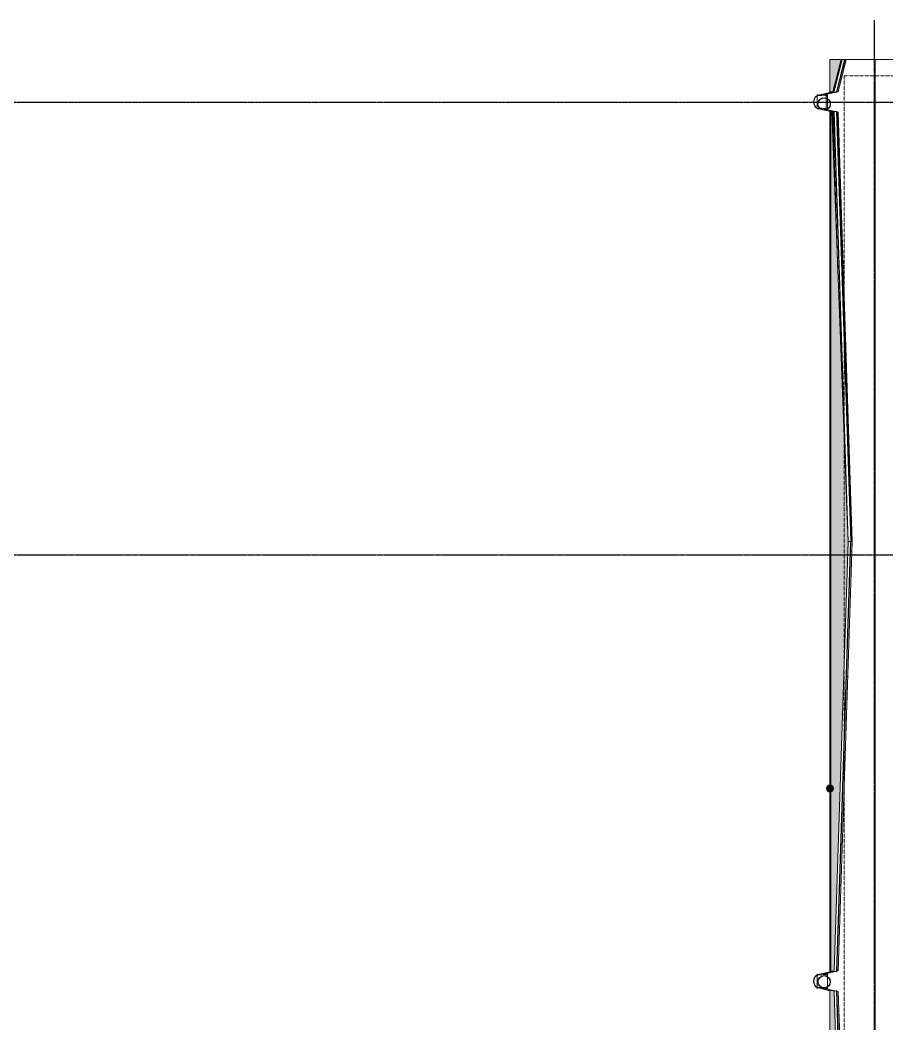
# Model space of a CAD drawing. Header units: millimetres. Extents: x -99936 to 523262, y -63190 to 327013.
# Drawn here: x 424697 to 437147, y 29809 to 44219 of the extents above; entities that cross this region are included whole.
import ezdxf

# ---------------------------------------------------------------- set-up
doc = ezdxf.new("R2010")
doc.units = ezdxf.units.MM
doc.linetypes.add('ADSK_Линия сетки', pattern=[25, 20, -2.5, 0, -2.5])
doc.linetypes.add('ADSK_Штриховая_ш3 п1_5', pattern=[4.5, 3, -1.5])
doc.layers.add('0_АР', color=8, linetype='Continuous', lineweight=20)
doc.layers.add('Антураж', color=7, linetype='Continuous', lineweight=18)
doc.layers.add('Обобщенные модели', color=5, linetype='Continuous', lineweight=18, true_color=0x0000ff)

# ---------------------------------------------------------------- blocks, each defined once
blk = doc.blocks.new('Водосток - Тип 1 _карниз больше 490мм_-5200760-План кровли АР копия 1')
at = {"layer": 'Обобщенные модели'}
for p, q in [((19, 485), (34, 485)), ((57, 485), (125, 485)), ((125, 485), (193, 485)), ((216, 485), (231, 485)), ((125, 335), (19, 335)), ((231, 335), (125, 335))]:
    blk.add_line(p, q, dxfattribs=at)
for points, knots in [([(31, 478), (30, 479), (29, 482), (25, 484), (21, 485), (19, 485)], [-0.1433533, -0.1433533, -0.1433533, -0.1433533, -0.1176471, -0.0588235, 0, 0, 0, 0]), ([(231, 485), (229, 485), (225, 484), (221, 481), (220, 479), (219, 478)], [-1, -1, -1, -1, -0.9411765, -0.8823529, -0.8529412, -0.8529412, -0.8529412, -0.8529412]), ([(19, 335), (21, 335), (25, 336), (29, 338), (30, 341), (31, 342)], [-1, -1, -1, -1, -0.9411765, -0.8823529, -0.8555472, -0.8555472, -0.8555472, -0.8555472]), ([(32, 358), (32, 359), (32, 360), (32, 361), (31, 364), (31, 367), (31, 370), (30, 373), (30, 376), (29, 379), (29, 382), (29, 386), (28, 390), (28, 395), (28, 398), (28, 399)], [-0.7370963, -0.7370963, -0.7370963, -0.7370963, -0.7352941, -0.7205882, -0.7058824, -0.6911765, -0.6764706, -0.6617647, -0.6470588, -0.6323529, -0.6176471, -0.6029412, -0.5882353, -0.5588235, -0.5474532, -0.5474532, -0.5474532, -0.5474532]), ([(222, 397), (222, 397), (222, 394), (222, 390), (221, 386), (221, 382), (221, 379), (220, 376), (220, 373), (219, 370), (219, 367), (219, 364), (218, 361), (218, 360), (218, 359), (218, 358)], [-0.4470377, -0.4470377, -0.4470377, -0.4470377, -0.4411765, -0.4117647, -0.3970588, -0.3823529, -0.3676471, -0.3529412, -0.3382353, -0.3235294, -0.3088235, -0.2941176, -0.2794118, -0.2647059, -0.2629543, -0.2629543, -0.2629543, -0.2629543]), ([(219, 342), (220, 341), (221, 338), (225, 336), (229, 335), (231, 335)], [-0.1445574, -0.1445574, -0.1445574, -0.1445574, -0.1176471, -0.0588235, 0, 0, 0, 0])]:
    blk.add_open_spline(points, degree=3, knots=knots, dxfattribs=at)
blk = doc.blocks.new('Водосток - Тип 1 _карниз больше 490мм_-5200806-План кровли АР копия 1')
at = {"layer": 'Обобщенные модели'}
for p, q in [((19, 485), (34, 485)), ((53, 485), (125, 485)), ((125, 485), (196, 485)), ((216, 485), (231, 485)), ((125, 335), (19, 335)), ((231, 335), (125, 335))]:
    blk.add_line(p, q, dxfattribs=at)
for points, knots in [([(31, 478), (30, 479), (29, 482), (25, 484), (21, 485), (19, 485)], [-0.1433533, -0.1433533, -0.1433533, -0.1433533, -0.1176471, -0.0588235, 0, 0, 0, 0]), ([(231, 485), (229, 485), (225, 484), (221, 481), (220, 479), (219, 478)], [-1, -1, -1, -1, -0.9411765, -0.8823529, -0.8529412, -0.8529412, -0.8529412, -0.8529412]), ([(19, 335), (21, 335), (25, 336), (29, 339), (31, 342), (32, 345), (32, 347), (32, 349), (32, 352), (32, 354), (32, 356), (32, 359), (32, 361), (31, 364), (31, 367), (31, 370), (30, 373), (30, 376), (29, 379), (29, 382), (29, 386), (28, 390), (28, 394), (28, 397), (28, 398)], [-1, -1, -1, -1, -0.9411765, -0.8823529, -0.8529412, -0.8235294, -0.8088235, -0.7941176, -0.7794118, -0.7647059, -0.75, -0.7352941, -0.7205882, -0.7058824, -0.6911765, -0.6764706, -0.6617647, -0.6470588, -0.6323529, -0.6176471, -0.6029412, -0.5882353, -0.5588235, -0.5510717, -0.5510717, -0.5510717, -0.5510717]), ([(222, 396), (222, 396), (222, 394), (222, 390), (221, 386), (221, 382), (221, 379), (220, 376), (220, 373), (219, 370), (219, 367), (219, 364), (218, 361), (218, 359), (218, 356), (218, 354), (218, 352), (218, 349), (218, 347), (218, 345), (219, 342), (221, 339), (225, 336), (229, 335), (231, 335)], [-0.4431275, -0.4431275, -0.4431275, -0.4431275, -0.4411765, -0.4117647, -0.3970588, -0.3823529, -0.3676471, -0.3529412, -0.3382353, -0.3235294, -0.3088235, -0.2941176, -0.2794118, -0.2647059, -0.25, -0.2352941, -0.2205882, -0.2058824, -0.1911765, -0.1764706, -0.1470588, -0.1176471, -0.0588235, 0, 0, 0, 0])]:
    blk.add_open_spline(points, degree=3, knots=knots, dxfattribs=at)
blk = doc.blocks.new('Водосток 2 - Водосток 2-5195513-План кровли АР копия 1')
at = {"layer": 'Антураж'}
for p, q in [((17580, 43654), (17463, 43185)), ((17586, 43654), (17468, 43185)), ((17621, 43658), (17503, 43188)), ((17626, 43656), (17508, 43187)), ((17627, 43656), (17511, 43191)), ((17645, 43659), (17529, 43195)), ((17618, 43659), (17570, 43659)), ((17570, 43657), (17580, 43654)), ((17578, 43656), (17571, 43658)), ((17571, 43658), (17621, 43658)), ((17579, 43656), (17578, 43656)), ((17578, 43656), (17579, 43656)), ((17579, 43656), (17578, 43656)), ((17586, 43654), (17579, 43656)), ((17580, 43654), (17586, 43654)), ((17627, 43656), (17618, 43659)), ((17621, 43658), (17626, 43656)), ((17626, 43656), (17627, 43656)), ((18874, 43659), (17645, 43659)), ((17447, 43193), (17240, 43146)), ((17241, 43141), (17450, 43189)), ((17295, 43141), (17241, 43141)), ((17354, 43155), (17295, 43141)), ((17497, 43188), (17354, 43155)), ((17354, 43155), (17354, 42942)), ((17447, 43189), (17448, 43193)), ((17463, 43185), (17447, 43189)), ((17468, 43185), (17463, 43185)), ((17503, 43188), (17469, 43188)), ((17508, 43187), (17503, 43188)), ((17529, 43195), (17504, 43189)), ((17424, 42909), (17240, 42951)), ((17295, 42956), (17241, 42956)), ((17241, 42956), (17424, 42914)), ((17354, 42942), (17295, 42956)), ((17354, 42942), (17424, 42925)), ((17425, 42925), (17494, 42910)), ((17439, 42910), (17450, 42908)), ((17451, 42903), (17440, 42905)), ((17450, 42909), (17466, 42910)), ((17450, 42909), (17526, 40595)), ((17466, 42910), (17472, 42910)), ((17652, 37219), (17466, 42910)), ((17472, 42910), (17506, 42910)), ((17673, 36738), (17472, 42910)), ((17506, 42910), (17511, 42910)), ((17708, 36738), (17506, 42910)), ((17507, 42907), (17530, 42901)), ((17713, 36738), (17511, 42910)), ((17714, 36738), (17513, 42905)), ((17530, 42901), (17731, 36739)), ((17705, 36737), (17504, 30566)), ((17710, 36737), (17508, 30565)), ((17712, 36737), (17510, 30569)), ((17731, 36739), (17530, 30573)), ((17670, 36738), (17705, 36738)), ((17708, 36738), (17670, 36738)), ((17670, 36738), (17673, 36738)), ((17673, 36738), (17670, 36738)), ((17670, 36737), (17705, 36737)), ((17670, 36737), (17670, 36735)), ((17712, 36737), (17702, 36738)), ((17705, 36738), (17714, 36738)), ((17705, 36737), (17710, 36737)), ((17713, 36738), (17708, 36738)), ((17710, 36737), (17712, 36737)), ((17714, 36738), (17713, 36738)), ((17448, 30571), (17240, 30524)), ((17241, 30519), (17447, 30566)), ((17496, 30566), (17364, 30535)), ((17447, 30566), (17448, 30573)), ((17463, 30565), (17447, 30566)), ((17464, 30577), (17463, 30565)), ((17469, 30565), (17463, 30565)), ((17469, 30578), (17469, 30565)), ((17504, 30566), (17469, 30566)), ((17530, 30573), (17504, 30567)), ((17508, 30565), (17504, 30566)), ((17293, 30519), (17241, 30519)), ((17364, 30535), (17303, 30521)), ((17364, 30535), (17364, 30520)), ((17410, 30290), (17240, 30329)), ((17293, 30334), (17241, 30334)), ((17241, 30334), (17410, 30295)), ((17364, 30318), (17303, 30332)), ((17364, 30333), (17364, 30317)), ((17364, 30317), (17487, 30289)), ((17452, 30289), (17463, 30289)), ((17463, 30289), (17469, 30289)), ((17463, 30286), (17463, 30289)), ((17469, 30289), (17504, 30289)), ((17469, 30285), (17469, 30289)), ((17504, 30289), (17508, 30289)), ((17811, 20878), (17504, 30289)), ((17504, 30285), (17530, 30279)), ((17816, 20871), (17508, 30289)), ((17818, 20868), (17510, 30284)), ((17530, 30279), (17838, 20835))]:
    blk.add_line(p, q, dxfattribs=at)
for centre, major_axis, start_param, end_param in [((17268, 43048), (0, 102), 0.297441, 2.844152), ((17268, 43048), (0, 97), 0.299649, 2.841944), ((17321, 43048), (0, 97), 0.299649, 0.448118), ((17321, 43048), (0, 97), 2.693448, 2.841944), ((17268, 30426), (0, 102), 0.297441, 2.844152), ((17268, 30426), (0, 97), 0.299649, 2.841944)]:
    blk.add_ellipse(centre, major_axis=major_axis, ratio=0.934826, start_param=start_param, end_param=end_param, dxfattribs=at)

msp = doc.modelspace()

# ---------------------------------------------------------------- hatches: boundary and pattern name
at = {"layer": '0_АР'}
h = msp.add_hatch(color=256, dxfattribs=at)
h.paths.add_polyline_path([(430023.583, 20670.956), (435680.193, 20866.799), (435695.364, 20937.105), (430023.583, 20937.105), (430023.583, 20712.472)])
h.paths.add_polyline_path([(436698.796, 20740.956), (436387.367, 30280.874), (436328.583, 30294.326), (436328.583, 20937.105), (435968.583, 20937.105), (436004.158, 20839.364), (436693.445, 20741.714)])
h.paths.add_polyline_path([(436342.794, 30562.236), (436387.663, 30574.259), (436588.51, 36734.686), (436357.953, 42906.672), (436342.794, 42921.256), (436342.794, 30562.823)])
h.paths.add_polyline_path([(436371.953, 43188.977), (436488.583, 43654.592), (436328.583, 43654.592), (436328.583, 43188.977), (436367.002, 43188.977)])
h = msp.add_hatch(dxfattribs=at)
h.set_pattern_fill('FP_1', color=256, style=0, pattern_type=2)
h.set_pattern_definition([(0, (421355.1, -4.2), (0, 600), [])])
h.paths.add_polyline_path([(440508.405, 17887.359), (443181.025, 17887.359), (443181.025, 43654.592), (437794.382, 43654.592), (437634.581, 43015.407), (437839.39, 36727.806), (437633.578, 30422.812), (437997.224, 19283.366), (437995.448, 19283.366), (437460.996, 19365.086), (437231.439, 19746.245), (437784.172, 18550.819), (437777.335, 18558.866), (437336.797, 19248.114), (437808.404, 17887.359), (439785.67, 17887.359)])
h.paths.add_polyline_path([(436756.975, 20830.948), (436448.614, 30274.991), (436428.803, 30279.525), (436736.188, 20863.471), (436748.35, 20844.443)])
h.paths.add_polyline_path([(439630.223, 25608.688), (438850.733, 25608.688), (438850.733, 27408.688), (442570.733, 27408.688), (442570.733, 25608.688), (439923.613, 25608.688)])
h.paths.add_polyline_path([(441579.421, 29067.785), (441492.147, 29067.785), (441492.147, 30217.785), (442642.147, 30217.785), (442642.147, 29067.785), (441953.873, 29067.785)])
h.paths.add_polyline_path([(436328.583, 30558.429), (436366.221, 30567.712), (436366.017, 30568.459), (436342.794, 30562.823), (436342.794, 42904.528), (436328.583, 42907.781), (436328.583, 30562.236)])
h.paths.add_polyline_path([(436428.74, 30564.621), (436448.614, 30569.17), (436649.886, 36734.686), (436448.718, 42897.016), (436431.67, 42900.917), (436632.999, 36733.666), (436630.104, 36732.945), (436428.889, 30569.17)])
h.paths.add_polyline_path([(438850.733, 34828.688), (438850.733, 36628.688), (442570.733, 36628.688), (442570.733, 34828.688), (438902.204, 34828.688)])
h.paths.add_polyline_path([(439417.055, 38217.785), (439351.144, 38217.785), (439351.144, 39367.785), (440501.144, 39367.785), (440501.144, 38217.785), (439447.313, 38217.785)])
h.paths.add_polyline_path([(436444.464, 40590.789), (436368.912, 42898.551), (436358.164, 42901.011), (436429.745, 40984.806)])
h.paths.add_polyline_path([(436328.583, 43180.477), (436365.725, 43188.977), (436328.583, 43188.977), (436328.583, 43184.871)])
h.paths.add_polyline_path([(436429.406, 43186.823), (436447.356, 43190.93), (436563.497, 43654.592), (436536.898, 43654.592), (436544.152, 43652.004), (436545.928, 43652.004), (436429.946, 43188.977)])
h.paths.add_polyline_path([(436489.862, 43653.058), (436489.922, 43653.298), (436488.887, 43653.298)])
h = msp.add_hatch(color=256, dxfattribs=at)
edge = h.paths.add_edge_path()
edge.add_arc((436328.583, 33188.364), 50, 0, 360)

# ---------------------------------------------------------------- linework, layer by layer
at = {"linetype": 'ADSK_Линия сетки'}
for p, q in [((436968.148, -3728.718), (436968.148, 44218.786)), ((405120.6, 43040.787), (474923.436, 43040.787)), ((405120.6, 36540.787), (474923.436, 36540.787))]:
    msp.add_line(p, q, dxfattribs=at)
at = {"layer": '0_АР'}
for p, q in [((436328.583, 43654.592), (436328.583, 43188.977)), ((436488.583, 43654.592), (436328.583, 43654.592)), ((436371.953, 43188.977), (436488.583, 43654.592)), ((436563.497, 43654.592), (436536.898, 43654.592)), ((436978.583, 43654.592), (436978.583, 20287.105)), ((436328.583, 43188.977), (436328.583, 43180.477)), ((436328.583, 43188.977), (436371.953, 43188.977)), ((436328.583, 42907.781), (436328.583, 30558.429)), ((436357.953, 42906.672), (436342.794, 42921.831)), ((436342.794, 42921.831), (436342.794, 30562.236)), ((436588.648, 36730.979), (436357.953, 42906.672)), ((436387.663, 30574.259), (436588.648, 36730.979)), ((436342.794, 30562.236), (436387.663, 30574.259)), ((436387.367, 30280.874), (436328.583, 30294.326)), ((436328.583, 30294.326), (436328.583, 20937.105)), ((436698.796, 20740.956), (436387.367, 30280.874))]:
    msp.add_line(p, q, dxfattribs=at)
at = {"layer": '0_АР', "linetype": 'ADSK_Штриховая_ш3 п1_5'}
for p, q in [((436530.979, 20778.312), (436530.979, 43418.648)), ((436530.979, 43418.648), (449830.979, 43418.648))]:
    msp.add_line(p, q, dxfattribs=at)
at = {"layer": '0_АР', "lineweight": 30}
for centre in [(436244.951, 43014.592), (436244.951, 30414.592)]:
    msp.add_circle(centre, 88, dxfattribs=at)
at = {"layer": '0_АР'}
msp.add_circle((436328.583, 33188.364), 50, dxfattribs=at)

# ---------------------------------------------------------------- block references
msp.add_blockref('Водосток 2 - Водосток 2-5195513-План кровли АР копия 1', (418918.583, -4.213), dxfattribs=at)
at = {"layer": '0_АР', "rotation": 89.99999999999991}
for name, p in [('Водосток - Тип 1 _карниз больше 490мм_-5200760-План кровли АР копия 1', (436630.979, 42919.318)), ('Водосток - Тип 1 _карниз больше 490мм_-5200806-План кровли АР копия 1', (436630.979, 30297.27))]:
    msp.add_blockref(name, p, dxfattribs=at)

doc.saveas('drawing.dxf')
